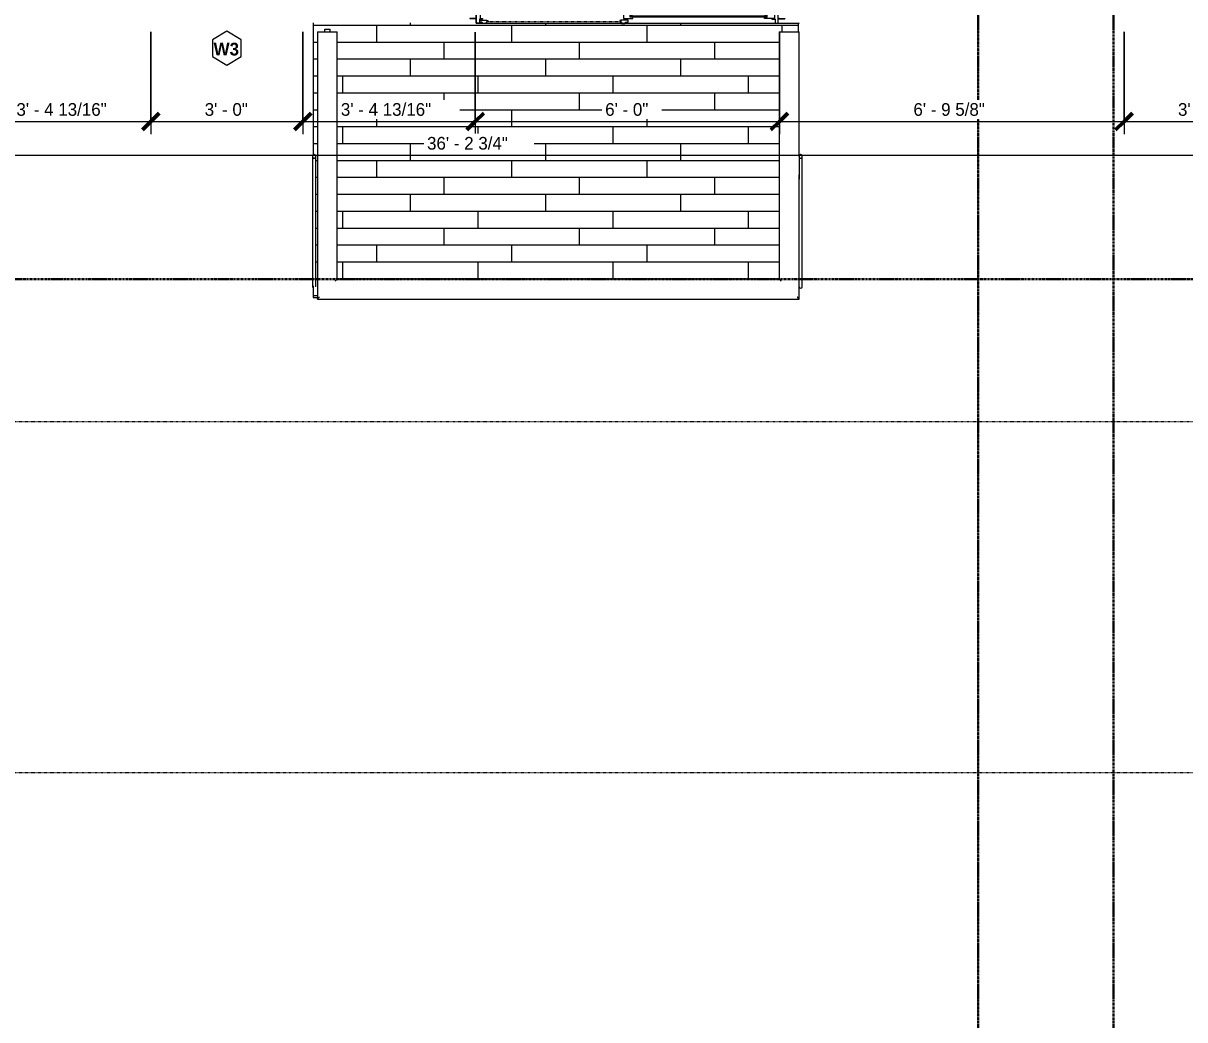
# Model space of a CAD drawing. Header units: inches. Extents: x -4058 to -1781, y 9814 to 12289.
# Drawn here: x -2399.4 to -2124.4, y 11012 to 11247.8 of the extents above; entities that cross this region are included whole.
import ezdxf

# ---------------------------------------------------------------- set-up
doc = ezdxf.new("R2010")
doc.units = ezdxf.units.IN
doc.header["$MEASUREMENT"] = 0
for name, pattern in [('Aligning Line 1_8_', [0.25, 0.125, -0.125]), ('Dash', [0.25, 0.125, -0.125]), ('Grid Line 1_2_', [0.875, 0.5, -0.125, 0.125, -0.125]), ('Grid Line 1_2__2_', [0.875, 0.5, -0.125, 0.125, -0.125])]:
    doc.linetypes.add(name, pattern=pattern)
for name, color, linetype, lineweight in [('0-1', 7, 'Continuous', 5), ('0-2', 7, 'Continuous', 9), ('A-ANNO-DIMS', 211, 'Continuous', 9), ('A-ANNO-DIMS-32', 211, 'Continuous', 9), ('A-DETL-GENF-1', 7, 'Continuous', 9), ('A-DETL-GENF-2', 92, 'Continuous', 18), ('A-DETL-GENF-HDLN-1', 7, 'Dash', 9), ('A-DETL-GENF-HDLN-2', 1, 'Continuous', 18), ('A-DOOR', 31, 'Continuous', 18), ('A-DOOR-1', 7, 'Continuous', 9), ('A-DOOR-FRAM-1', 7, 'Continuous', 9), ('A-FLOR-1', 7, 'Continuous', 9), ('A-FLOR-HRAL-1', 7, 'Continuous', 9), ('A-FLOR-PATT-1', 253, 'Continuous', 9), ('A-GLAZ-IDEN', 152, 'Continuous', 9), ('G-ANNO-SYMB-1', 147, 'Aligning Line 1_8_', 9), ('S-BEAM-1', 7, 'Continuous', 9), ('S-GRID-1', 1, 'Grid Line 1_2_', 9), ('S-GRID-2', 1, 'Grid Line 1_2__2_', 30)]:
    doc.layers.add(name, color=color, linetype=linetype, lineweight=lineweight)
doc.styles.add('Century Gothic', font='ufonts.com_century-gothic.ttf', dxfattribs={"height": 3})
doc.styles.add('Century Gothic_B', font='GOTHICB.TTF', dxfattribs={"height": 3})
doc.dimstyles.new('THE_DIMENSION_STRING_3', dxfattribs={"dimscale": 12, "dimtxt": 3.132505, "dimasz": 0.333333, "dimexe": 0.25, "dimexo": 0.166667, "dimgap": 0.041667, "dimtad": 1, "dimdec": 4, "dimrnd": 0.0625, "dimzin": 3, "dimdsep": 46, "dimlunit": 4, "dimtxsty": 'Century Gothic', "dimblk1": 'OBLIQUE', "dimblk2": 'OBLIQUE', "dimsah": 1, "dimcen": 0.09, "dimdle": 0.25, "dimazin": 0, "dimtfac": 1, "dimtdec": 4, "dimtix": 1, "dimtmove": 0, "dimatfit": 3, "dimfxl": 1, "dimtvp": 1, "dimtfill": 1, "dimfrac": 2, "dimtolj": 1, "dimtzin": 0, "dimarcsym": 2})
doc.dimstyles.new('THE_DIMENSION_STRING_5', dxfattribs={"dimscale": 12, "dimtxt": 3.132505, "dimasz": 0.333333, "dimexe": 0.25, "dimexo": 0.166667, "dimgap": 0.041667, "dimtad": 1, "dimdec": 4, "dimrnd": 0.0625, "dimzin": 3, "dimdsep": 46, "dimlunit": 4, "dimtxsty": 'Century Gothic', "dimblk1": 'OBLIQUE', "dimblk2": 'OBLIQUE', "dimsah": 1, "dimcen": 0.09, "dimdle": 0.25, "dimazin": 0, "dimtfac": 1, "dimtdec": 4, "dimtix": 1, "dimtmove": 0, "dimatfit": 3, "dimfxl": 1, "dimtvp": 1, "dimtfill": 1, "dimfrac": 2, "dimtolj": 1, "dimtzin": 0, "dimarcsym": 2})

# ---------------------------------------------------------------- blocks, each defined once
blk = doc.blocks.new('Door-Sliding-Marvin-2_Panel_Patio_Door-Essential - MARVIN ESSENTIAL SLIDING - 6_-0_X6_-10_ - 3RD FLOOR-3344819-UNITS PLANS - 3RD FLOOR')
at = {"layer": 'A-DETL-GENF-1'}
for p, q in [((-32.87, 2.72), (-32.87, 2.27)), ((-32.61, 2.72), (-32.61, 2.27))]:
    blk.add_line(p, q, dxfattribs=at)
at = {"layer": 'A-DETL-GENF-2'}
for p, q in [((-37.25, 3.19), (-37.25, 3.23)), ((-35.75, 3.23), (-37.25, 3.23)), ((-35.91, 3.19), (-37.25, 3.19)), ((-35.91, 3.19), (-35.91, 3.08)), ((-35.75, 3.08), (-35.91, 3.08)), ((-35, 4.28), (-35.75, 4.28)), ((-35.75, 4.28), (-35.75, -0.19)), ((-35, 3.31), (-35, 4.28)), ((-34.25, 3.31), (-35, 3.31)), ((-34.81, 3.19), (-32.46, 3.19)), ((-34.81, 1.94), (-34.81, 3.19)), ((-34.25, 3.19), (-34.25, 3.31)), ((-32.38, 2.87), (-33.09, 2.87)), ((-33.09, 2.87), (-33.09, 2.12)), ((-32.98, 2.72), (-32.98, 2.87)), ((-32.46, 3.19), (-32.38, 2.87)), ((-35.5, 1.63), (-35.5, 0.25)), ((-35.5, 1.63), (-34.25, 1.63)), ((-35.5, 0.25), (-34.39, 0.25)), ((-32.41, 1.94), (-34.81, 1.94)), ((-34.39, 0.25), (-34.25, 0.1)), ((-34.25, 1.63), (-34.25, 1.94)), ((-34.25, -0.19), (-34.25, 0.1)), ((-33.09, 2.12), (-32.34, 2.12)), ((-32.98, 2.27), (-32.98, 2.12)), ((-32.34, 2), (-32.41, 1.94)), ((-32.34, 2.12), (-32.34, 2)), ((-35.75, -0.19), (-34.25, -0.19)), ((-35.06, -0.22), (-35.75, -0.22)), ((-35.75, -0.22), (-35.75, -4.19)), ((-35.06, -4.19), (-35.06, -0.22)), ((35.06, -0.22), (35.06, -4.19)), ((35.75, -0.22), (35.06, -0.22)), ((35.75, -4.19), (35.75, -0.22)), ((-35.75, -4.19), (-35.06, -4.19)), ((35.06, -4.19), (35.75, -4.19))]:
    blk.add_line(p, q, dxfattribs=at)
at = {"layer": 'A-DETL-GENF-HDLN-1'}
blk.add_line((1.75, 3.94), (33.01, 3.94), dxfattribs=at)
at = {"layer": 'A-DETL-GENF-HDLN-2'}
for p, q in [((-1.29, 3.19), (-1.38, 2.87)), ((-1.38, 2.87), (-0.66, 2.87)), ((0.87, 3.19), (-1.29, 3.19)), ((-0.77, 2.72), (-0.77, 2.87)), ((-0.66, 2.87), (-0.66, 2.12)), ((-0.24, 4.05), (-0.24, 3.53)), ((0.34, 4.05), (-0.24, 4.05)), ((-0.24, 3.53), (1.51, 3.53)), ((0.6, 4.36), (0.34, 4.05)), ((1.35, 4.36), (0.6, 4.36)), ((0.87, 1.72), (0.87, 3.19)), ((1.35, 4.05), (1.35, 4.36)), ((1.35, 4.05), (1.51, 4.05)), ((1.51, 3.69), (1.51, 4.05)), ((1.71, 3.69), (1.51, 3.69)), ((1.51, 3.65), (1.75, 3.65)), ((1.51, 3.53), (1.51, 3.65)), ((1.64, 3.83), (1.64, 3.94)), ((1.75, 3.94), (1.64, 3.94)), ((1.64, 3.83), (1.71, 3.83)), ((1.71, 3.83), (1.71, 3.69)), ((1.75, 3.65), (1.75, 3.94)), ((33.01, 3.94), (33.12, 3.94)), ((33.01, 3.65), (33.01, 3.94)), ((33.25, 3.65), (33.01, 3.65)), ((33.12, 3.83), (33.05, 3.83)), ((33.05, 3.83), (33.05, 3.69)), ((33.05, 3.69), (33.25, 3.69)), ((33.12, 3.83), (33.12, 3.94)), ((33.25, 3.69), (33.25, 4.05)), ((33.41, 4.05), (33.25, 4.05)), ((33.25, 3.53), (33.25, 3.65)), ((35, 3.53), (33.25, 3.53)), ((33.41, 4.05), (33.41, 4.36)), ((33.41, 4.36), (34.16, 4.36)), ((34.16, 4.36), (34.42, 4.05)), ((34.25, 3.19), (34.25, 3.31)), ((34.25, 3.31), (35, 3.31)), ((34.81, 3.19), (34.25, 3.19)), ((34.42, 4.05), (35, 4.05)), ((34.81, 1.94), (34.81, 3.19)), ((35, 4.28), (35.75, 4.28)), ((35, 3.31), (35, 4.28)), ((35.75, 4.28), (35.75, -0.19)), ((35.75, 3.23), (37.25, 3.23)), ((35.75, 3.08), (35.9, 3.08)), ((35.9, 3.19), (35.9, 3.08)), ((35.9, 3.19), (37.25, 3.19)), ((37.25, 3.19), (37.25, 3.23)), ((-32.87, 2.72), (-32.87, 2.27)), ((-32.61, 2.72), (-32.61, 2.27)), ((-0.66, 2.12), (-1.41, 2.12)), ((-1.41, 2.12), (-1.41, 2)), ((-1.41, 2), (-1.34, 1.94)), ((-1.34, 1.94), (0.87, 1.94)), ((-1.14, 2.72), (-1.14, 2.27)), ((-0.88, 2.72), (-0.88, 2.27)), ((0.24, 1.82), (-0.88, 1.72)), ((-0.88, 0.25), (-0.88, 1.72)), ((-0.88, 1.5), (1.29, 1.5)), ((1.34, 0.25), (-0.88, 0.25)), ((-0.77, 2.27), (-0.77, 2.12)), ((-0.43, 1.68), (0.43, 1.76)), ((-0.43, 1.58), (-0.43, 1.68)), ((-0.24, 1.58), (-0.43, 1.58)), ((-0.24, 1.62), (0.87, 1.72)), ((-0.24, 1.62), (-0.24, 1.7)), ((-0.24, 1.51), (-0.24, 1.58)), ((0.24, 1.93), (0.24, 1.86)), ((0.24, 1.86), (0.43, 1.86)), ((0.24, 1.82), (0.24, 1.74)), ((0.43, 1.86), (0.43, 1.76)), ((0.66, 1.19), (0.66, 0.44)), ((1.37, 1.19), (0.66, 1.19)), ((0.66, 0.44), (1.41, 0.44)), ((0.77, 1.04), (0.77, 1.19)), ((0.77, 0.58), (0.77, 0.44)), ((0.88, 1.04), (0.88, 0.58)), ((1.14, 1.04), (1.14, 0.58)), ((1.29, 1.5), (1.37, 1.19)), ((1.41, 0.31), (1.34, 0.25)), ((1.41, 0.44), (1.41, 0.31)), ((33.16, 0.44), (32.41, 0.44)), ((32.41, 0.44), (32.41, 0.31)), ((32.41, 0.31), (32.47, 0.25)), ((32.52, 1.5), (32.44, 1.19)), ((32.44, 1.19), (33.16, 1.19)), ((32.47, 0.25), (34.84, 0.25)), ((34.84, 1.5), (32.52, 1.5)), ((32.68, 1.04), (32.68, 0.58)), ((32.93, 1.04), (32.93, 0.58)), ((33.04, 1.04), (33.04, 1.19)), ((33.04, 0.58), (33.04, 0.44)), ((33.16, 1.19), (33.16, 0.44)), ((34.81, 1.94), (34.25, 1.94)), ((34.25, 1.63), (34.25, 1.94)), ((35.5, 1.63), (34.25, 1.63)), ((34.39, 0.25), (34.25, 0.1)), ((34.25, -0.19), (34.25, 0.1)), ((35.5, 0.25), (34.39, 0.25)), ((34.84, 0.25), (34.84, 1.5)), ((35.5, 1.63), (35.5, 0.25)), ((35.75, -0.19), (34.25, -0.19))]:
    blk.add_line(p, q, dxfattribs=at)
at = {"layer": 'A-DOOR'}
for p, q in [((-32.98, 2.87), (-0.77, 2.87)), ((-32.98, 2.72), (-0.77, 2.72)), ((-32.98, 2.27), (-0.77, 2.27)), ((-32.98, 2.12), (-0.77, 2.12)), ((0.77, 1.19), (33.04, 1.19)), ((0.77, 1.04), (33.04, 1.04)), ((0.77, 0.58), (33.04, 0.58)), ((0.77, 0.44), (33.04, 0.44))]:
    blk.add_line(p, q, dxfattribs=at)
at = {"layer": 'A-DOOR-1'}
for p, q in [((-35.75, 4.25), (-40.68, 4.25)), ((-40.68, 4.25), (-40.68, 4.19))]:
    blk.add_line(p, q, dxfattribs=at)
at = {"layer": 'A-DOOR-FRAM-1'}
for p, q in [((35.75, 4.28), (-35.75, 4.28)), ((-35.75, 4.28), (-35.75, -0.19)), ((35.75, -0.19), (35.75, 4.28)), ((-35.75, -0.19), (35.75, -0.19))]:
    blk.add_line(p, q, dxfattribs=at)
blk = doc.blocks.new('Railing - Baluster_01-2700443-UNITS PLANS - 3RD FLOOR')
at = {"layer": 'A-FLOR-HRAL-1'}
for p, q in [((-0.59, 1.18), (0.59, 1.18)), ((-0.59, 0.59), (-0.59, 1.18)), ((0.59, 1.18), (0.59, 0.59))]:
    blk.add_line(p, q, dxfattribs=at)
blk = doc.blocks.new('Railing - Railing-3282470-UNITS PLANS - 3RD FLOOR')
at = {"layer": 'A-FLOR-HRAL-1'}
for p, q in [((-2329.76, 11245.78), (-2329.76, 11182.53)), ((-2329.76, 11245.78), (-2329.29, 11245.78)), ((-2329.29, 11245.78), (-2325.51, 11245.78)), ((-2325.51, 11245.78), (-2325.04, 11245.78)), ((-2325.04, 11187.25), (-2325.04, 11245.78)), ((-2220.44, 11245.78), (-2220.44, 11187.25)), ((-2220.44, 11245.78), (-2219.96, 11245.78)), ((-2219.96, 11245.78), (-2216.18, 11245.78)), ((-2216.18, 11245.78), (-2215.71, 11245.78)), ((-2215.71, 11216.27), (-2215.71, 11245.78)), ((-2215.71, 11182.53), (-2215.71, 11211.94)), ((-2220.44, 11187.25), (-2325.04, 11187.25)), ((-2329.76, 11182.53), (-2215.71, 11182.53))]:
    blk.add_line(p, q, dxfattribs=at)
for points, knots in [([(-2325.51, 11186.78), (-2325.47, 11186.82), (-2325.41, 11186.88), (-2325.33, 11186.96), (-2325.28, 11187.01), (-2325.25, 11187.04), (-2325.21, 11187.08), (-2325.18, 11187.11), (-2325.15, 11187.13), (-2325.13, 11187.16), (-2325.1, 11187.19), (-2325.07, 11187.22), (-2325.04, 11187.24), (-2325.04, 11187.25), (-2325.04, 11187.25)], [0, 0, 0, 0, 0.166667, 0.25, 0.333333, 0.375, 0.416667, 0.5, 0.541667, 0.583333, 0.666667, 0.75, 0.833333, 1, 1, 1, 1]), ([(-2219.96, 11186.78), (-2220.01, 11186.82), (-2220.07, 11186.88), (-2220.14, 11186.96), (-2220.19, 11187.01), (-2220.23, 11187.04), (-2220.26, 11187.08), (-2220.29, 11187.11), (-2220.32, 11187.13), (-2220.34, 11187.16), (-2220.37, 11187.19), (-2220.4, 11187.22), (-2220.43, 11187.24), (-2220.44, 11187.25), (-2220.44, 11187.25)], [0, 0, 0, 0, 0.166667, 0.25, 0.333333, 0.375, 0.416667, 0.5, 0.541667, 0.583333, 0.666667, 0.75, 0.833333, 1, 1, 1, 1]), ([(-2329.76, 11182.53), (-2329.76, 11182.53), (-2329.75, 11182.54), (-2329.73, 11182.56), (-2329.7, 11182.59), (-2329.67, 11182.62), (-2329.64, 11182.64), (-2329.62, 11182.67), (-2329.58, 11182.71), (-2329.53, 11182.75), (-2329.5, 11182.79), (-2329.46, 11182.83), (-2329.39, 11182.9), (-2329.33, 11182.96), (-2329.29, 11183)], [0, 0, 0, 0, 0.166667, 0.25, 0.333333, 0.416667, 0.458333, 0.5, 0.583333, 0.666667, 0.708333, 0.75, 0.833333, 1, 1, 1, 1]), ([(-2215.71, 11182.53), (-2215.71, 11182.53), (-2215.72, 11182.54), (-2215.75, 11182.56), (-2215.77, 11182.59), (-2215.8, 11182.62), (-2215.83, 11182.64), (-2215.86, 11182.67), (-2215.9, 11182.71), (-2215.94, 11182.75), (-2215.97, 11182.79), (-2216.01, 11182.83), (-2216.08, 11182.9), (-2216.14, 11182.96), (-2216.18, 11183)], [0, 0, 0, 0, 0.166667, 0.25, 0.333333, 0.416667, 0.458333, 0.5, 0.583333, 0.666667, 0.708333, 0.75, 0.833333, 1, 1, 1, 1])]:
    blk.add_open_spline(points, degree=3, knots=knots, dxfattribs=at)
blk.add_blockref('Railing - Baluster_01-2700443-UNITS PLANS - 3RD FLOOR', (-2327.4, 11245.19))
blk = doc.blocks.new('Walls 63 - Walls 1-3282415-UNITS PLANS - 3RD FLOOR')
at = {"layer": 'S-BEAM-1'}
for p, q in [((-2330.91, 11216.27), (-2330.91, 11185.38)), ((-2330.16, 11185.38), (-2330.16, 11216.27))]:
    blk.add_line(p, q, dxfattribs=at)
at = {"layer": 'S-BEAM-1', "flags": 128}
for points in [[(-2330.16, 11216.27), (-2330.17, 11216.38), (-2330.2, 11216.47), (-2330.26, 11216.56), (-2330.32, 11216.63), (-2330.4, 11216.68), (-2330.49, 11216.71), (-2330.58, 11216.71), (-2330.67, 11216.68), (-2330.75, 11216.63), (-2330.82, 11216.56), (-2330.87, 11216.47), (-2330.9, 11216.38), (-2330.91, 11216.27)], [(-2330.91, 11216.27), (-2330.9, 11216.16), (-2330.87, 11216.07), (-2330.82, 11215.98), (-2330.75, 11215.91), (-2330.67, 11215.86), (-2330.58, 11215.83), (-2330.49, 11215.83), (-2330.4, 11215.86), (-2330.32, 11215.91), (-2330.26, 11215.98), (-2330.2, 11216.07), (-2330.17, 11216.16), (-2330.16, 11216.27)]]:
    blk.add_lwpolyline(points, dxfattribs=at)
at = {"layer": 'S-BEAM-1'}
blk.add_ellipse((-2330.54, 11185.38), major_axis=(0.375, 0), ratio=0.850805, start_param=3.141593, end_param=4.18879, dxfattribs=at)
blk = doc.blocks.new('Walls 64 - Walls 1-3282424-UNITS PLANS - 3RD FLOOR')
at = {"layer": 'S-BEAM-1'}
for p, q in [((-2215.71, 11216.27), (-2215.71, 11210.93)), ((-2214.96, 11185.38), (-2214.96, 11216.27))]:
    blk.add_line(p, q, dxfattribs=at)
at = {"layer": 'S-BEAM-1', "flags": 128}
for points in [[(-2214.96, 11216.27), (-2214.97, 11216.38), (-2215, 11216.47), (-2215.06, 11216.56), (-2215.12, 11216.63), (-2215.2, 11216.68), (-2215.29, 11216.71), (-2215.38, 11216.71), (-2215.47, 11216.68), (-2215.55, 11216.63), (-2215.62, 11216.56), (-2215.67, 11216.47), (-2215.7, 11216.38), (-2215.71, 11216.27)], [(-2215.71, 11216.27), (-2215.7, 11216.16), (-2215.67, 11216.07), (-2215.62, 11215.98), (-2215.55, 11215.91), (-2215.47, 11215.86), (-2215.38, 11215.83), (-2215.29, 11215.83), (-2215.2, 11215.86), (-2215.12, 11215.91), (-2215.06, 11215.98), (-2215, 11216.07), (-2214.97, 11216.16), (-2214.96, 11216.27)]]:
    blk.add_lwpolyline(points, dxfattribs=at)
at = {"layer": 'S-BEAM-1'}
blk.add_ellipse((-2215.34, 11185.38), major_axis=(0.375, 0), ratio=0.850805, start_param=3.141593, end_param=6.283185, dxfattribs=at)
blk = doc.blocks.new('CTR - 1st Phase - Shell_rvt-1-UNITS PLANS - 3RD FLOOR')
at = {"layer": 'A-FLOR-PATT-1'}
h = blk.add_hatch(dxfattribs=at)
h.set_pattern_fill('FP_60', color=256, style=0, pattern_type=2)
h.set_pattern_definition([(0, (-1699.711, 12143.327), (0, 4), []), (90, (-1699.711, 12143.327), (-8, 8), [4, -28]), (90, (-1683.711, 12147.327), (-8, 8), [4, -28])])
h.paths.add_polyline_path([(-2329.76, 11182.89), (-2329.76, 11245.78), (-2327.99, 11245.78), (-2327.99, 11246.37), (-2326.81, 11246.37), (-2326.81, 11245.78), (-2325.04, 11245.78), (-2325.04, 11187.25), (-2220.44, 11187.25), (-2220.44, 11245.78), (-2215.9, 11245.78), (-2215.9, 11247.83), (-2220.64, 11247.83), (-2220.64, 11247.8), (-2292.14, 11247.8), (-2292.14, 11247.89), (-2330.72, 11247.89), (-2330.72, 11216.65), (-2330.63, 11216.69), (-2330.54, 11216.71), (-2330.49, 11216.71), (-2330.4, 11216.68), (-2330.32, 11216.63), (-2330.26, 11216.56), (-2330.2, 11216.47), (-2330.17, 11216.38), (-2330.16, 11216.16), (-2330.17, 11185.89), (-2330.21, 11185.78), (-2330.27, 11185.69), (-2330.35, 11185.62), (-2330.44, 11185.58), (-2330.58, 11185.57), (-2330.67, 11185.6), (-2330.72, 11185.62), (-2330.72, 11182.89)], flags=0)
at = {"layer": 'A-FLOR-1'}
for p, q in [((-2330.72, 11247.89), (-2330.72, 11216.65)), ((-2215.9, 11245.78), (-2215.9, 11247.83)), ((-2330.72, 11185.62), (-2330.72, 11182.89)), ((-2330.72, 11182.89), (-2329.76, 11182.89))]:
    blk.add_line(p, q, dxfattribs=at)
at = {"layer": 'S-GRID-1'}
blk.add_line((-2173.32, 9836.18), (-2173.32, 12273), dxfattribs=at)
at = {"layer": '0-2', "rotation": 180}
blk.add_blockref('Door-Sliding-Marvin-2_Panel_Patio_Door-Essential - MARVIN ESSENTIAL SLIDING - 6_-0_X6_-10_ - 3RD FLOOR-3344819-UNITS PLANS - 3RD FLOOR', (-2256.39, 11252.08), dxfattribs=at)
at = {"layer": '0-2'}
for name in ['Railing - Railing-3282470-UNITS PLANS - 3RD FLOOR', 'Walls 63 - Walls 1-3282415-UNITS PLANS - 3RD FLOOR', 'Walls 64 - Walls 1-3282424-UNITS PLANS - 3RD FLOOR']:
    blk.add_blockref(name, (0, 0), dxfattribs=at)
blk = doc.blocks.new('CTR - 1st Phase - Common Walls_rvt-1-UNITS PLANS - 3RD FLOOR')
at = {"layer": 'G-ANNO-SYMB-1'}
for p, q in [((-1871.64, 11153.43), (-4009.54, 11153.43)), ((-1871.64, 11070.38), (-4009.54, 11070.38))]:
    blk.add_line(p, q, dxfattribs=at)
blk = doc.blocks.new('CTR - 1st Phase - Structure_rvt-1-UNITS PLANS - 3RD FLOOR')
at = {"layer": 'S-GRID-2'}
for p, q in [((-2173.32, 9814.03), (-2173.32, 12247.5)), ((-2141.32, 9814.03), (-2141.32, 12247.5)), ((-1781.27, 11187.19), (-4041.78, 11187.19))]:
    blk.add_line(p, q, dxfattribs=at)
blk = doc.blocks.new('DIMBLOCK590-UNITS PLANS - 3RD FLOOR')
at = {"layer": 'A-ANNO-DIMS-32'}
for p, q in [((-2409.99, 11245.8), (-2409.99, 11221.55)), ((-2409.99, 11224.55), (-2409.99, 11245.8)), ((-2369.19, 11245.8), (-2369.19, 11221.55)), ((-2369.19, 11224.55), (-2369.19, 11245.8)), ((-2409.99, 11224.55), (-2369.19, 11224.55))]:
    blk.add_line(p, q, dxfattribs=at)
at = {"layer": 'A-ANNO-DIMS-32', "lineweight": 50}
for p, q in [((-2409.99, 11224.55), (-2411.99, 11222.55)), ((-2409.99, 11224.55), (-2407.99, 11226.55)), ((-2369.19, 11224.55), (-2371.19, 11222.55)), ((-2369.19, 11224.55), (-2367.19, 11226.55))]:
    blk.add_line(p, q, dxfattribs=at)
at = {"layer": 'A-ANNO-DIMS-32', "color": 0, "insert": (-2401, 11228.89), "char_height": 3, "width": 27.387, "attachment_point": 1, "line_spacing_factor": 0.984502, "style": 'Century Gothic', "bg_fill": 3, "box_fill_scale": 1.25, "bg_fill_color": 256, "bg_fill_true_color": 13158600, "bg_fill_transparency": 0}
blk.add_mtext('3\' - 4 13/16"', dxfattribs=at)
blk = doc.blocks.new('_Oblique')
at = {"color": 0, "linetype": 'ByBlock', "lineweight": -2}
blk.add_line((-0.5, -0.5), (0.5, 0.5), dxfattribs=at)
blk = doc.blocks.new('DIMBLOCK591-UNITS PLANS - 3RD FLOOR')
at = {"layer": 'A-ANNO-DIMS-32'}
for p, q in [((-2369.19, 11245.8), (-2369.19, 11221.55)), ((-2369.19, 11224.55), (-2369.19, 11245.8)), ((-2333.19, 11245.8), (-2333.19, 11221.55)), ((-2333.19, 11224.55), (-2333.19, 11245.8)), ((-2369.19, 11224.55), (-2333.19, 11224.55))]:
    blk.add_line(p, q, dxfattribs=at)
at = {"layer": 'A-ANNO-DIMS-32', "lineweight": 50}
for p, q in [((-2369.19, 11224.55), (-2371.19, 11222.55)), ((-2369.19, 11224.55), (-2367.19, 11226.55)), ((-2333.19, 11224.55), (-2335.19, 11222.55)), ((-2333.19, 11224.55), (-2331.19, 11226.55))]:
    blk.add_line(p, q, dxfattribs=at)
at = {"layer": 'A-ANNO-DIMS-32', "color": 0, "insert": (-2356.43, 11228.89), "char_height": 3, "width": 12.5897, "attachment_point": 1, "line_spacing_factor": 0.984502, "style": 'Century Gothic', "bg_fill": 3, "box_fill_scale": 1.25, "bg_fill_color": 256, "bg_fill_true_color": 13158600, "bg_fill_transparency": 0}
blk.add_mtext('3\' - 0"', dxfattribs=at)
blk = doc.blocks.new('DIMBLOCK592-UNITS PLANS - 3RD FLOOR')
at = {"layer": 'A-ANNO-DIMS-32'}
for p, q in [((-2333.19, 11245.8), (-2333.19, 11221.55)), ((-2333.19, 11224.55), (-2333.19, 11245.8)), ((-2292.39, 11245.71), (-2292.39, 11221.55)), ((-2292.39, 11224.55), (-2292.39, 11245.71)), ((-2333.19, 11224.55), (-2292.39, 11224.55))]:
    blk.add_line(p, q, dxfattribs=at)
at = {"layer": 'A-ANNO-DIMS-32', "lineweight": 50}
for p, q in [((-2333.19, 11224.55), (-2335.19, 11222.55)), ((-2333.19, 11224.55), (-2331.19, 11226.55)), ((-2292.39, 11224.55), (-2294.39, 11222.55)), ((-2292.39, 11224.55), (-2290.39, 11226.55))]:
    blk.add_line(p, q, dxfattribs=at)
at = {"layer": 'A-ANNO-DIMS-32', "color": 0, "insert": (-2324.2, 11228.89), "char_height": 3, "width": 27.387, "attachment_point": 1, "line_spacing_factor": 0.984502, "style": 'Century Gothic', "bg_fill": 3, "box_fill_scale": 1.25, "bg_fill_color": 256, "bg_fill_true_color": 13158600, "bg_fill_transparency": 0}
blk.add_mtext('3\' - 4 13/16"', dxfattribs=at)
blk = doc.blocks.new('DIMBLOCK593-UNITS PLANS - 3RD FLOOR')
at = {"layer": 'A-ANNO-DIMS-32'}
for p, q in [((-2292.39, 11245.71), (-2292.39, 11221.55)), ((-2292.39, 11224.55), (-2292.39, 11245.71)), ((-2220.39, 11245.71), (-2220.39, 11221.55)), ((-2220.39, 11224.55), (-2220.39, 11245.71)), ((-2292.39, 11224.55), (-2220.39, 11224.55))]:
    blk.add_line(p, q, dxfattribs=at)
at = {"layer": 'A-ANNO-DIMS-32', "lineweight": 50}
for p, q in [((-2292.39, 11224.55), (-2294.39, 11222.55)), ((-2292.39, 11224.55), (-2290.39, 11226.55)), ((-2220.39, 11224.55), (-2222.39, 11222.55)), ((-2220.39, 11224.55), (-2218.39, 11226.55))]:
    blk.add_line(p, q, dxfattribs=at)
at = {"layer": 'A-ANNO-DIMS-32', "color": 0, "insert": (-2261.63, 11228.89), "char_height": 3, "width": 12.5897, "attachment_point": 1, "line_spacing_factor": 0.984502, "style": 'Century Gothic', "bg_fill": 3, "box_fill_scale": 1.25, "bg_fill_color": 256, "bg_fill_true_color": 13158600, "bg_fill_transparency": 0}
blk.add_mtext('6\' - 0"', dxfattribs=at)
blk = doc.blocks.new('DIMBLOCK594-UNITS PLANS - 3RD FLOOR')
at = {"layer": 'A-ANNO-DIMS-32'}
for p, q in [((-2220.39, 11245.71), (-2220.39, 11221.55)), ((-2220.39, 11224.55), (-2220.39, 11245.71)), ((-2138.79, 11245.8), (-2138.79, 11221.55)), ((-2138.79, 11224.55), (-2138.79, 11245.8)), ((-2220.39, 11224.55), (-2138.79, 11224.55))]:
    blk.add_line(p, q, dxfattribs=at)
at = {"layer": 'A-ANNO-DIMS-32', "lineweight": 50}
for p, q in [((-2220.39, 11224.55), (-2222.39, 11222.55)), ((-2220.39, 11224.55), (-2218.39, 11226.55)), ((-2138.79, 11224.55), (-2140.79, 11222.55)), ((-2138.79, 11224.55), (-2136.79, 11226.55))]:
    blk.add_line(p, q, dxfattribs=at)
at = {"layer": 'A-ANNO-DIMS-32', "color": 0, "insert": (-2188.66, 11228.89), "char_height": 3, "width": 21.7784, "attachment_point": 1, "line_spacing_factor": 0.984502, "style": 'Century Gothic', "bg_fill": 3, "box_fill_scale": 1.25, "bg_fill_color": 256, "bg_fill_true_color": 13158600, "bg_fill_transparency": 0}
blk.add_mtext('6\' - 9 5/8"', dxfattribs=at)
blk = doc.blocks.new('DIMBLOCK595-UNITS PLANS - 3RD FLOOR')
at = {"layer": 'A-ANNO-DIMS-32'}
for p, q in [((-2138.79, 11245.8), (-2138.79, 11221.55)), ((-2138.79, 11224.55), (-2138.79, 11245.8)), ((-2102.79, 11245.8), (-2102.79, 11221.55)), ((-2102.79, 11224.55), (-2102.79, 11245.8)), ((-2138.79, 11224.55), (-2102.79, 11224.55))]:
    blk.add_line(p, q, dxfattribs=at)
at = {"layer": 'A-ANNO-DIMS-32', "lineweight": 50}
for p, q in [((-2138.79, 11224.55), (-2140.79, 11222.55)), ((-2138.79, 11224.55), (-2136.79, 11226.55)), ((-2102.79, 11224.55), (-2104.79, 11222.55)), ((-2102.79, 11224.55), (-2100.79, 11226.55))]:
    blk.add_line(p, q, dxfattribs=at)
at = {"layer": 'A-ANNO-DIMS-32', "color": 0, "insert": (-2126.03, 11228.89), "char_height": 3, "width": 12.5897, "attachment_point": 1, "line_spacing_factor": 0.984502, "style": 'Century Gothic', "bg_fill": 3, "box_fill_scale": 1.25, "bg_fill_color": 256, "bg_fill_true_color": 13158600, "bg_fill_transparency": 0}
blk.add_mtext('3\' - 0"', dxfattribs=at)
blk = doc.blocks.new('DIMBLOCK1250-UNITS PLANS - 3RD FLOOR')
at = {"layer": 'A-ANNO-DIMS-32'}
for p, q in [((-2510.94, 11253.64), (-2510.94, 11213.55)), ((-2510.94, 11216.55), (-2510.94, 11253.64)), ((-2076.17, 11250.08), (-2076.17, 11213.55)), ((-2076.17, 11216.55), (-2076.17, 11250.08)), ((-2510.94, 11216.55), (-2076.17, 11216.55))]:
    blk.add_line(p, q, dxfattribs=at)
at = {"layer": 'A-ANNO-DIMS-32', "lineweight": 50}
for p, q in [((-2510.94, 11216.55), (-2508.94, 11218.55)), ((-2076.17, 11216.55), (-2074.17, 11218.55)), ((-2510.94, 11216.55), (-2512.94, 11214.55)), ((-2076.17, 11216.55), (-2078.17, 11214.55))]:
    blk.add_line(p, q, dxfattribs=at)
at = {"layer": 'A-ANNO-DIMS-32', "color": 0, "insert": (-2303.8, 11220.89), "char_height": 3, "width": 24.5827, "attachment_point": 1, "line_spacing_factor": 0.984502, "style": 'Century Gothic', "bg_fill": 3, "box_fill_scale": 1.25, "bg_fill_color": 256, "bg_fill_true_color": 13158600, "bg_fill_transparency": 0}
blk.add_mtext('36\' - 2 3/4"', dxfattribs=at)
blk = doc.blocks.new('Window Tag - ONE-4156801-UNITS PLANS - 3RD FLOOR')
at = {"layer": 'A-GLAZ-IDEN'}
for p, q in [((0, 0.125), (-0.1071, 0.0619)), ((0.107, 0.062), (0, 0.125)), ((-0.1071, 0.0619), (-0.1071, -0.0619)), ((0.107, -0.0624), (0.107, 0.062)), ((-0.1071, -0.0619), (0, -0.125)), ((0, -0.125), (0.107, -0.0624))]:
    blk.add_line(p, q, dxfattribs=at)

msp = doc.modelspace()

# ---------------------------------------------------------------- block references
at = {"layer": '0-1'}
for name in ['CTR - 1st Phase - Shell_rvt-1-UNITS PLANS - 3RD FLOOR', 'CTR - 1st Phase - Structure_rvt-1-UNITS PLANS - 3RD FLOOR', 'CTR - 1st Phase - Common Walls_rvt-1-UNITS PLANS - 3RD FLOOR']:
    msp.add_blockref(name, (0, 0), dxfattribs=at)

# ---------------------------------------------------------------- next in the draw order: dimensions: what is measured, and where the dimension line sits
at = {"layer": 'A-ANNO-DIMS'}
dim = msp.add_linear_dim(base=(-2369.18624, 11224.54688), p1=(-2409.98624, 11247.79511), p2=(-2369.18624, 11247.79511), dimstyle='THE_DIMENSION_STRING_3', override={"dimpost": '<>', "dimfxl": 40.8}, dxfattribs=at)
dim.commit()
dim.dimension.update_dxf_attribs({"geometry": 'DIMBLOCK590-UNITS PLANS - 3RD FLOOR', "text_midpoint": (-2389.58624, 11226.78855)})

# ---------------------------------------------------------------- next in the draw order: dimensions: what is measured, and where the dimension line sits
dim = msp.add_linear_dim(base=(-2333.18624, 11224.54688), p1=(-2369.18624, 11247.79511), p2=(-2333.18624, 11247.79511), dimstyle='THE_DIMENSION_STRING_3', override={"dimpost": '<>', "dimfxl": 36}, dxfattribs=at)
dim.commit()
dim.dimension.update_dxf_attribs({"geometry": 'DIMBLOCK591-UNITS PLANS - 3RD FLOOR', "text_midpoint": (-2351.18624, 11226.62234)})

# ---------------------------------------------------------------- next in the draw order: dimensions: what is measured, and where the dimension line sits
dim = msp.add_linear_dim(base=(-2292.38624, 11224.54688), p1=(-2333.18624, 11247.79511), p2=(-2292.38624, 11247.71365), dimstyle='THE_DIMENSION_STRING_3', override={"dimpost": '<>', "dimfxl": 40.800081}, dxfattribs=at)
dim.commit()
dim.dimension.update_dxf_attribs({"geometry": 'DIMBLOCK592-UNITS PLANS - 3RD FLOOR', "text_midpoint": (-2312.78624, 11226.78855)})

# ---------------------------------------------------------------- next in the draw order: dimensions: what is measured, and where the dimension line sits
dim = msp.add_linear_dim(base=(-2220.38624, 11224.54688), p1=(-2292.38624, 11247.71365), p2=(-2220.38624, 11247.71365), dimstyle='THE_DIMENSION_STRING_3', override={"dimpost": '<>', "dimfxl": 72}, dxfattribs=at)
dim.commit()
dim.dimension.update_dxf_attribs({"geometry": 'DIMBLOCK593-UNITS PLANS - 3RD FLOOR', "text_midpoint": (-2256.38624, 11226.62234)})

# ---------------------------------------------------------------- next in the draw order: dimensions: what is measured, and where the dimension line sits
dim = msp.add_linear_dim(base=(-2138.78624, 11224.54688), p1=(-2220.38624, 11247.71365), p2=(-2138.78624, 11247.79511), dimstyle='THE_DIMENSION_STRING_3', override={"dimpost": '<>', "dimfxl": 81.600041}, dxfattribs=at)
dim.commit()
dim.dimension.update_dxf_attribs({"geometry": 'DIMBLOCK594-UNITS PLANS - 3RD FLOOR', "text_midpoint": (-2179.58624, 11226.78855)})

# ---------------------------------------------------------------- next in the draw order: dimensions: what is measured, and where the dimension line sits
dim = msp.add_linear_dim(base=(-2102.78624, 11224.54688), p1=(-2138.78624, 11247.79511), p2=(-2102.78624, 11247.79511), dimstyle='THE_DIMENSION_STRING_3', override={"dimpost": '<>', "dimfxl": 36}, dxfattribs=at)
dim.commit()
dim.dimension.update_dxf_attribs({"geometry": 'DIMBLOCK595-UNITS PLANS - 3RD FLOOR', "text_midpoint": (-2120.78624, 11226.62234)})

# ---------------------------------------------------------------- next in the draw order: dimensions: what is measured, and where the dimension line sits
dim = msp.add_linear_dim(base=(-2076.17374, 11216.54688), p1=(-2510.93624, 11255.6394), p2=(-2076.17374, 11252.0769), dimstyle='THE_DIMENSION_STRING_5', override={"dimpost": '<>', "dimfxl": 434.777096}, dxfattribs=at)
dim.commit()
dim.dimension.update_dxf_attribs({"geometry": 'DIMBLOCK1250-UNITS PLANS - 3RD FLOOR', "text_midpoint": (-2293.55499, 11218.78855)})

# ---------------------------------------------------------------- next in the draw order: block references
at = {"layer": 'A-GLAZ-IDEN', "xscale": 31.99999999999999, "yscale": 31.99999999999999, "zscale": 31.99999999999999}
msp.add_blockref('Window Tag - ONE-4156801-UNITS PLANS - 3RD FLOOR', (-2351.18624, 11241.8894), dxfattribs=at)

# ---------------------------------------------------------------- next in the draw order: texts
at = {"layer": 'A-GLAZ-IDEN', "insert": (-2354.32298, 11243.17314), "char_height": 3, "width": 7.575, "attachment_point": 1, "style": 'Century Gothic_B'}
msp.add_mtext('W3', dxfattribs=at)

doc.saveas('drawing.dxf')
